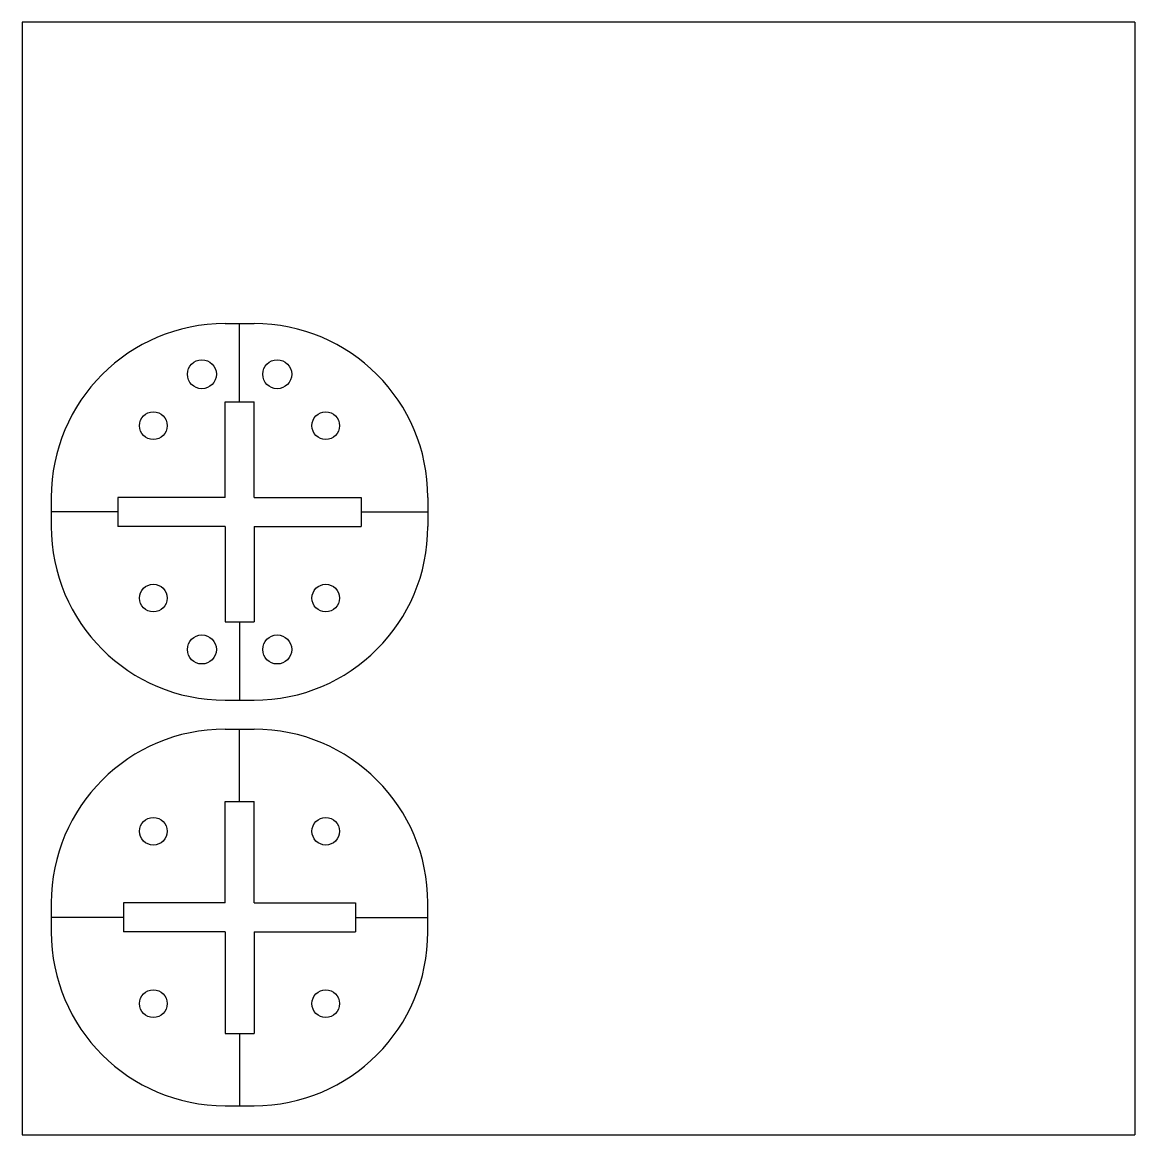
# Model space of a CAD drawing. Header units: millimetres. Extents: x 0 to 384, y 0 to 384.
import ezdxf

# ---------------------------------------------------------------- set-up
doc = ezdxf.new("R2010")
doc.units = ezdxf.units.MM
doc.layers.add('Cut', color=5, linetype='Continuous', lineweight=25, true_color=0x0000ff)
doc.layers.add('Wood', color=30, linetype='Continuous', lineweight=25, true_color=0xff7f00)

msp = doc.modelspace()

# ---------------------------------------------------------------- linework, layer by layer
at = {"layer": 'Cut'}
for p, q in [((70, 280), (80, 280)), ((75, 253), (75, 280)), ((70, 253), (80, 253)), ((70, 220), (70, 253)), ((80, 220), (80, 253)), ((10, 220), (10, 210)), ((70, 220), (33, 220)), ((33, 220), (33, 210)), ((80, 220), (117, 220)), ((117, 220), (117, 210)), ((140, 220), (140, 210)), ((33, 215), (10, 215)), ((117, 215), (140, 215)), ((70, 210), (33, 210)), ((70, 210), (70, 177)), ((80, 210), (80, 177)), ((80, 210), (117, 210)), ((70, 177), (80, 177)), ((75, 177), (75, 150)), ((70, 150), (80, 150)), ((70, 140), (80, 140)), ((75, 115), (75, 140)), ((70, 115), (80, 115)), ((70, 80), (70, 115)), ((80, 80), (80, 115)), ((10, 80), (10, 70)), ((70, 80), (35, 80)), ((35, 80), (35, 70)), ((80, 80), (115, 80)), ((115, 80), (115, 70)), ((140, 70), (140, 80)), ((35, 75), (10, 75)), ((115, 75), (140, 75)), ((70, 70), (35, 70)), ((70, 70), (70, 35)), ((80, 70), (115, 70)), ((80, 70), (80, 35)), ((70, 35), (80, 35)), ((75, 35), (75, 10)), ((70, 10), (80, 10))]:
    msp.add_line(p, q, dxfattribs=at)
for centre, radius in [((62, 262.5), 5), ((88, 262.5), 5), ((45.25, 244.75), 4.75), ((104.75, 244.75), 4.75), ((45.25, 185.25), 4.75), ((104.75, 185.25), 4.75), ((62, 167.5), 5), ((88, 167.5), 5), ((45.25, 104.75), 4.75), ((104.75, 104.75), 4.75), ((45.25, 45.25), 4.75), ((104.75, 45.25), 4.75)]:
    msp.add_circle(centre, radius, dxfattribs=at)
for centre, start, end in [((70, 220), 90, 180), ((80, 220), 0, 90), ((70, 210), 180, 270), ((80, 210), 270, 0), ((70, 80), 90, 180), ((80, 80), 0, 90), ((70, 70), 180, 270), ((80, 70), 270, 0)]:
    msp.add_arc(centre, 60, start, end, dxfattribs=at)
at = {"layer": 'Wood'}
for p, q in [((0, 384), (0, 0)), ((384, 384), (0, 384)), ((384, 384), (384, 0)), ((0, 0), (384, 0))]:
    msp.add_line(p, q, dxfattribs=at)

doc.saveas('drawing.dxf')
